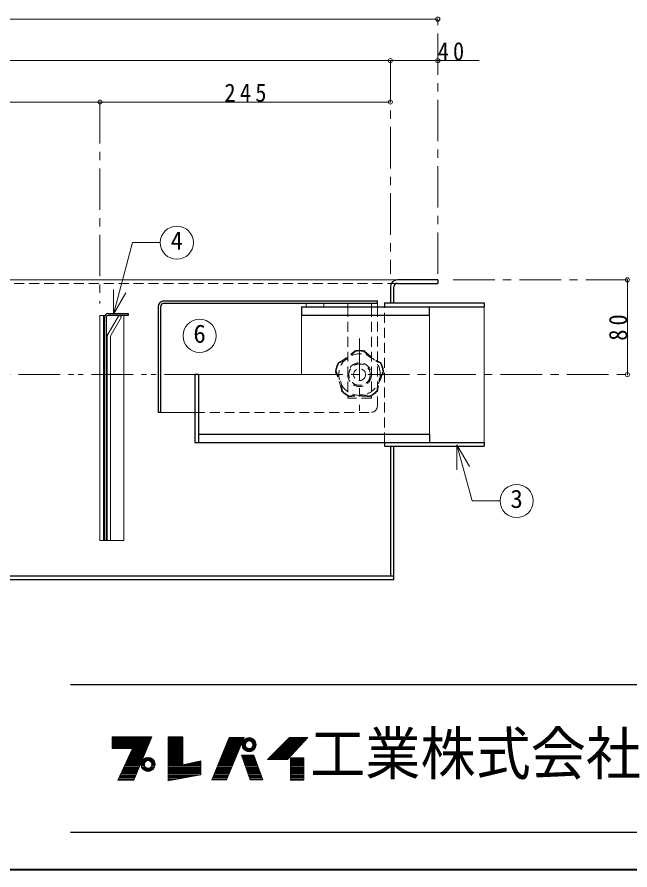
# Model space of a CAD drawing. Units: millimetres at full size, sheet at 1:7. Extents: x -1487 to 1348, y -983 to 984.
# Drawn here: x -115 to 402, y -983 to -264 of the extents above; entities that cross this region are included whole.
import ezdxf
from ezdxf.enums import TextEntityAlignment as Align

# ---------------------------------------------------------------- set-up
doc = ezdxf.new("R2010")
doc.units = ezdxf.units.MM
doc.header["$LTSCALE"] = 7
doc.header["$PDMODE"] = 32
doc.header["$PDSIZE"] = 3.5
for name, pattern in [('CHAIN1', [8, 5, -1, 1, -1]), ('DASHED1', [1.8, 1.2, -0.6]), ('DOUBLE_CHAIN1', [8.8, 5, -1, 0.6, -0.6, 0.6, -1])]:
    doc.linetypes.add(name, pattern=pattern)
doc.layers.add('0-A', color=4, linetype='Continuous', lineweight=9)
doc.styles.add('ＭＳ ゴシック', font='')
doc.styles.get('ＭＳ ゴシック').set_extended_font_data('MS Gothic')

msp = doc.modelspace()

# ---------------------------------------------------------------- linework, layer by layer
at = {"layer": '0-A'}
for p, q in [((240.143, -265.487), (-839.857, -265.487)), ((200.143, -300.487), (-799.857, -300.487)), ((275.143, -300.487), (200.143, -300.487)), ((-304.857, -335.487), (-44.857, -335.487)), ((-44.857, -335.487), (200.143, -335.487)), ((206.143, -485.487), (-796.857, -485.487)), ((400.143, -485.487), (400.143, -565.487)), ((129.143, -508.337), (129.143, -505.337)), ((144.143, -508.337), (144.143, -505.337)), ((-41.857, -515.487), (-40.705, -515.487)), ((-24.857, -705.487), (-24.857, -515.487)), ((125.143, -515.337), (125.143, -565.487)), ((38.143, -565.487), (125.143, -565.487)), ((-41.857, -705.487), (-41.107, -705.487)), ((-38.857, -705.487), (-39.607, -705.487)), ((-35.857, -705.487), (-24.857, -705.487))]:
    msp.add_line(p, q, dxfattribs=at)
at = {"layer": '0-A', "linetype": 'CHAIN1'}
for p, q in [((240.143, -480.487), (240.143, -265.487)), ((200.143, -300.487), (200.143, -480.487)), ((-44.857, -335.487), (-44.857, -505.487)), ((400.143, -485.487), (250.143, -485.487)), ((174.143, -534.987), (174.143, -595.987)), ((125.143, -565.487), (400.143, -565.487))]:
    msp.add_line(p, q, dxfattribs=at)
at = {"layer": '0-A', "color": 7, "lineweight": 18}
for p, q in [((-33.532, -514.607), (-17.324, -454.12)), ((5.989, -454.12), (-17.324, -454.12)), ((-33.532, -514.607), (-33.532, -493.607)), ((-33.532, -514.607), (-23.032, -496.421)), ((164.143, -508.337), (164.143, -505.337)), ((184.143, -508.337), (184.143, -505.337)), ((189.143, -508.337), (189.143, -505.337)), ((279.143, -622.637), (279.143, -508.337)), ((-41.857, -515.487), (-44.857, -515.487)), ((-44.857, -515.487), (-44.857, -705.487)), ((-41.857, -515.487), (-41.857, -705.487)), ((-38.054, -531.095), (-29.042, -515.487)), ((-26.792, -516.786), (-35.455, -531.791)), ((-29.042, -515.487), (-26.792, -516.786)), ((233.143, -515.337), (233.143, -615.637)), ((-38.857, -705.487), (-38.857, -534.095)), ((-35.857, -533.291), (-35.857, -705.487)), ((35.143, -597.337), (6.143, -597.337)), ((256.357, -624.772), (256.357, -645.772)), ((256.357, -624.772), (266.857, -642.959)), ((-44.857, -705.487), (-41.857, -705.487)), ((-38.857, -705.487), (-35.857, -705.487)), ((-34.557, -871.626), (-1.371, -871.626)), ((-34.557, -871.92), (-1.492, -871.92)), ((-34.557, -872.361), (-1.675, -872.361)), ((-34.557, -872.802), (-1.857, -872.802)), ((-34.557, -873.243), (-2.04, -873.243)), ((-34.557, -873.831), (-2.283, -873.831)), ((-2.465, -874.272), (-34.557, -874.272)), ((-34.557, -874.713), (-2.648, -874.713)), ((-34.557, -875.154), (-2.83, -875.154)), ((-34.557, -875.595), (-3.013, -875.595)), ((-34.557, -876.036), (-3.195, -876.036)), ((-34.557, -876.33), (-3.317, -876.33)), ((-34.557, -876.918), (-3.56, -876.918)), ((-34.557, -877.359), (-3.742, -877.359)), ((-34.557, -877.8), (-3.925, -877.8)), ((-16.329, -907.788), (-1.188, -871.185)), ((12.777, -871.038), (12.777, -908.229)), ((24.978, -871.038), (12.777, -871.038)), ((12.777, -871.626), (24.978, -871.626)), ((12.777, -871.92), (24.978, -871.92)), ((12.777, -872.361), (24.978, -872.361)), ((12.777, -872.802), (24.978, -872.802)), ((12.777, -873.243), (24.978, -873.243)), ((12.777, -873.831), (24.978, -873.831)), ((12.777, -874.272), (24.978, -874.272)), ((12.777, -874.713), (24.978, -874.713)), ((12.777, -875.154), (24.978, -875.154)), ((12.777, -875.595), (24.978, -875.595)), ((12.777, -876.036), (24.978, -876.036)), ((12.777, -876.33), (24.978, -876.33)), ((12.777, -876.918), (24.978, -876.918)), ((12.777, -877.359), (24.978, -877.359)), ((12.777, -877.8), (24.978, -877.8)), ((64.08, -871.773), (49.38, -907.494)), ((61.599, -877.8), (74.217, -877.8)), ((61.781, -877.359), (74.4, -877.359)), ((61.875, -907.494), (76.722, -871.773)), ((61.962, -876.918), (74.583, -876.918)), ((62.204, -876.33), (74.828, -876.33)), ((62.325, -876.036), (74.95, -876.036)), ((62.507, -875.595), (75.133, -875.595)), ((62.688, -875.154), (75.316, -875.154)), ((62.87, -874.713), (75.5, -874.713)), ((63.051, -874.272), (75.683, -874.272)), ((63.233, -873.831), (75.866, -873.831)), ((63.475, -873.243), (76.111, -873.243)), ((63.656, -872.802), (76.281, -872.802)), ((63.838, -872.361), (76.477, -872.361)), ((64.08, -871.773), (76.722, -871.773)), ((75.035, -877.8), (77.835, -877.8)), ((75.064, -877.212), (77.89, -877.212)), ((75.184, -876.477), (78.126, -876.477)), ((75.458, -875.595), (78.735, -875.595)), ((75.731, -875.007), (79.528, -875.007)), ((76.193, -874.272), (85.776, -874.272)), ((76.688, -873.684), (85.281, -873.684)), ((77.539, -872.949), (84.43, -872.949)), ((78.572, -872.361), (83.397, -872.361)), ((86.238, -875.007), (82.441, -875.007)), ((86.511, -875.595), (83.234, -875.595)), ((86.786, -876.477), (83.843, -876.477)), ((86.905, -877.212), (84.079, -877.212)), ((84.135, -877.8), (86.935, -877.8)), ((108.915, -877.8), (124.927, -877.8)), ((109.356, -877.359), (125.379, -877.359)), ((109.797, -876.918), (125.746, -876.918)), ((110.385, -876.33), (126.292, -876.33)), ((110.679, -876.036), (126.565, -876.036)), ((111.12, -875.595), (126.975, -875.595)), ((111.561, -875.154), (127.384, -875.154)), ((112.002, -874.713), (127.794, -874.713)), ((112.443, -874.272), (128.203, -874.272)), ((112.884, -873.831), (128.613, -873.831)), ((113.325, -890.295), (130.524, -871.773)), ((113.472, -873.243), (129.159, -873.243)), ((113.913, -872.802), (129.568, -872.802)), ((114.354, -872.361), (129.978, -872.361)), ((-34.557, -878.241), (-4.107, -878.241)), ((-34.557, -878.682), (-4.29, -878.682)), ((-34.557, -879.123), (-4.472, -879.123)), ((-34.557, -879.564), (-4.654, -879.564)), ((-34.557, -880.005), (-4.837, -880.005)), ((-34.557, -880.446), (-5.019, -880.446)), ((-17.505, -881.034), (-34.557, -881.034)), ((-29.853, -907.788), (-17.505, -881.034)), ((-19.269, -884.856), (-6.843, -884.856)), ((-6.6, -884.268), (-18.998, -884.268)), ((-6.296, -883.533), (-18.659, -883.533)), ((-6.114, -883.092), (-18.455, -883.092)), ((-5.871, -882.504), (-18.184, -882.504)), ((-5.688, -882.063), (-17.98, -882.063)), ((-5.445, -881.475), (-17.709, -881.475)), ((-5.262, -881.034), (-17.505, -881.034)), ((12.777, -878.241), (24.978, -878.241)), ((12.777, -878.682), (24.978, -878.682)), ((12.777, -879.123), (24.978, -879.123)), ((12.777, -879.564), (24.978, -879.564)), ((12.777, -880.005), (24.978, -880.005)), ((12.777, -880.446), (24.978, -880.446)), ((12.777, -881.034), (24.978, -881.034)), ((12.777, -881.475), (24.978, -881.475)), ((12.777, -882.063), (24.978, -882.063)), ((12.777, -882.504), (24.978, -882.504)), ((12.777, -883.092), (24.978, -883.092)), ((12.777, -883.533), (24.978, -883.533)), ((12.777, -884.268), (24.978, -884.268)), ((12.777, -884.856), (24.978, -884.856)), ((58.696, -884.856), (71.284, -884.856)), ((58.938, -884.268), (71.528, -884.268)), ((59.24, -883.533), (71.834, -883.533)), ((59.422, -883.092), (72.017, -883.092)), ((59.664, -882.504), (72.261, -882.504)), ((59.845, -882.063), (72.445, -882.063)), ((60.087, -881.475), (72.689, -881.475)), ((60.268, -881.034), (72.872, -881.034)), ((60.51, -880.446), (73.117, -880.446)), ((60.692, -880.005), (73.3, -880.005)), ((60.873, -879.564), (73.483, -879.564)), ((61.055, -879.123), (73.667, -879.123)), ((61.236, -878.682), (73.85, -878.682)), ((61.434, -878.241), (74.033, -878.241)), ((75.08, -878.535), (77.922, -878.535)), ((75.219, -879.27), (78.199, -879.27)), ((75.458, -880.005), (78.735, -880.005)), ((75.812, -880.74), (79.854, -880.74)), ((76.305, -881.475), (85.664, -881.475)), ((76.834, -882.063), (85.135, -882.063)), ((77.996, -882.945), (83.973, -882.945)), ((79.392, -883.533), (82.577, -883.533)), ((86.158, -880.74), (82.116, -880.74)), ((86.511, -880.005), (83.234, -880.005)), ((86.75, -879.27), (83.771, -879.27)), ((86.889, -878.535), (84.048, -878.535)), ((101.859, -884.856), (118.375, -884.856)), ((102.447, -884.268), (118.921, -884.268)), ((103.182, -883.533), (119.604, -883.533)), ((103.623, -883.092), (120.013, -883.092)), ((104.211, -882.504), (120.559, -882.504)), ((104.652, -882.063), (120.969, -882.063)), ((105.24, -881.475), (121.515, -881.475)), ((105.681, -881.034), (121.924, -881.034)), ((106.269, -880.446), (122.47, -880.446)), ((106.71, -880.005), (122.88, -880.005)), ((107.151, -879.564), (123.289, -879.564)), ((107.592, -879.123), (123.699, -879.123)), ((108.033, -878.682), (124.108, -878.682)), ((108.474, -878.241), (124.518, -878.241)), ((-9.884, -892.206), (-22.662, -892.206)), ((-9.58, -891.471), (-22.322, -891.471)), ((-9.337, -890.883), (-22.051, -890.883)), ((-9.033, -890.148), (-21.712, -890.148)), ((-21.44, -889.56), (-8.789, -889.56)), ((-8.485, -888.825), (-21.101, -888.825)), ((-8.181, -888.09), (-20.762, -888.09)), ((-7.938, -887.502), (-20.491, -887.502)), ((-20.151, -886.767), (-7.634, -886.767)), ((-7.391, -886.179), (-19.88, -886.179)), ((-7.148, -885.591), (-19.563, -885.591)), ((-9.802, -892.206), (-6.525, -892.206)), ((-9.448, -891.471), (-5.406, -891.471)), ((-9.067, -890.883), (0.516, -890.883)), ((-8.426, -890.148), (-0.125, -890.148)), ((-7.721, -889.56), (-0.83, -889.56)), ((-6.325, -888.825), (-2.226, -888.825)), ((0.898, -891.471), (-3.145, -891.471)), ((1.251, -892.206), (-2.026, -892.206)), ((12.777, -885.591), (24.978, -885.591)), ((12.777, -886.179), (24.978, -886.179)), ((12.777, -886.767), (24.978, -886.767)), ((12.777, -887.502), (24.978, -887.502)), ((12.777, -888.09), (24.978, -888.09)), ((12.777, -888.825), (24.978, -888.825)), ((12.777, -889.56), (24.978, -889.56)), ((12.777, -890.148), (24.978, -890.148)), ((12.777, -890.883), (24.978, -890.883)), ((12.777, -891.471), (24.978, -891.471)), ((12.777, -892.206), (24.978, -892.206)), ((40.119, -892.206), (36.169, -892.206)), ((55.671, -892.206), (68.229, -892.206)), ((55.973, -891.471), (68.534, -891.471)), ((56.215, -890.883), (68.779, -890.883)), ((56.518, -890.148), (69.084, -890.148)), ((56.76, -889.56), (69.329, -889.56)), ((57.062, -888.825), (69.634, -888.825)), ((57.365, -888.09), (69.94, -888.09)), ((57.612, -887.502), (70.184, -887.502)), ((57.906, -886.767), (70.49, -886.767)), ((58.151, -886.179), (70.734, -886.179)), ((58.393, -885.591), (70.978, -885.591)), ((74.568, -886.767), (84.861, -886.767)), ((74.823, -887.502), (85.132, -887.502)), ((75.027, -888.09), (85.349, -888.09)), ((75.283, -888.825), (85.62, -888.825)), ((75.538, -889.56), (85.891, -889.56)), ((75.743, -890.148), (86.108, -890.148)), ((75.998, -890.883), (86.379, -890.883)), ((76.202, -891.471), (86.596, -891.471)), ((76.458, -892.206), (86.867, -892.206)), ((92.451, -907.347), (84.807, -886.62)), ((96.42, -890.295), (113.325, -890.295)), ((97.155, -889.56), (114.007, -889.56)), ((97.89, -888.825), (114.69, -888.825)), ((98.625, -888.09), (115.372, -888.09)), ((99.213, -887.502), (115.918, -887.502)), ((99.948, -886.767), (116.601, -886.767)), ((100.536, -886.179), (117.147, -886.179)), ((101.124, -885.591), (117.693, -885.591)), ((115.971, -889.56), (127.143, -889.56)), ((115.971, -890.148), (127.143, -890.148)), ((115.971, -890.883), (127.143, -890.883)), ((115.971, -891.471), (127.143, -891.471)), ((115.971, -892.206), (127.143, -892.206)), ((-12.863, -899.409), (-25.986, -899.409)), ((-12.559, -898.674), (-25.647, -898.674)), ((-12.316, -898.086), (-25.376, -898.086)), ((-12.012, -897.351), (-25.036, -897.351)), ((-11.708, -896.616), (-24.697, -896.616)), ((-11.343, -895.734), (-24.267, -895.734)), ((-11.1, -895.146), (-24.019, -895.146)), ((-10.796, -894.411), (-23.679, -894.411)), ((-23.408, -893.823), (-10.553, -893.823)), ((-10.249, -893.088), (-23.069, -893.088)), ((-10.225, -894.411), (-7.425, -894.411)), ((-10.196, -893.823), (-7.37, -893.823)), ((-10.18, -895.146), (-7.338, -895.146)), ((-10.076, -893.088), (-7.134, -893.088)), ((-10.076, -895.734), (-7.134, -895.734)), ((-9.802, -896.616), (-6.525, -896.616)), ((-9.448, -897.351), (-5.406, -897.351)), ((-8.955, -898.086), (0.404, -898.086)), ((-8.426, -898.674), (-0.125, -898.674)), ((-7.504, -899.409), (-1.047, -899.409)), ((0.898, -897.351), (-3.145, -897.351)), ((1.251, -896.616), (-2.026, -896.616)), ((1.526, -893.088), (-1.417, -893.088)), ((1.526, -895.734), (-1.417, -895.734)), ((1.629, -895.146), (-1.212, -895.146)), ((1.645, -893.823), (-1.181, -893.823)), ((-1.125, -894.411), (1.675, -894.411)), ((12.777, -893.088), (24.978, -893.088)), ((12.777, -893.823), (24.978, -893.823)), ((12.777, -894.411), (24.978, -894.411)), ((12.777, -895.146), (40.119, -895.146)), ((12.777, -895.734), (40.119, -895.734)), ((12.777, -896.616), (40.119, -896.616)), ((12.777, -897.351), (40.119, -897.351)), ((12.777, -898.086), (40.119, -898.086)), ((12.777, -898.674), (40.119, -898.674)), ((12.777, -899.409), (40.119, -899.409)), ((40.119, -894.411), (26.294, -894.411)), ((40.119, -893.823), (28.927, -893.823)), ((40.119, -893.088), (32.219, -893.088)), ((52.707, -899.409), (65.235, -899.409)), ((53.009, -898.674), (65.541, -898.674)), ((53.251, -898.086), (65.785, -898.086)), ((53.554, -897.351), (66.09, -897.351)), ((53.856, -896.616), (66.396, -896.616)), ((54.219, -895.734), (66.763, -895.734)), ((54.461, -895.146), (67.007, -895.146)), ((54.764, -894.411), (67.314, -894.411)), ((55.006, -893.823), (67.557, -893.823)), ((55.308, -893.088), (67.862, -893.088)), ((76.764, -893.088), (87.192, -893.088)), ((77.02, -893.823), (87.463, -893.823)), ((77.224, -894.411), (87.68, -894.411)), ((77.48, -895.146), (87.951, -895.146)), ((77.684, -895.734), (88.168, -895.734)), ((77.99, -896.616), (88.493, -896.616)), ((78.246, -897.351), (88.764, -897.351)), ((78.486, -898.086), (89.035, -898.086)), ((78.706, -898.674), (89.252, -898.674)), ((78.961, -899.409), (89.523, -899.409)), ((115.971, -893.088), (127.143, -893.088)), ((115.971, -893.823), (127.143, -893.823)), ((115.971, -894.411), (127.143, -894.411)), ((115.971, -895.146), (127.143, -895.146)), ((115.971, -895.734), (127.143, -895.734)), ((115.971, -896.616), (127.143, -896.616)), ((115.971, -897.351), (127.143, -897.351)), ((115.971, -898.086), (127.143, -898.086)), ((115.971, -898.674), (127.143, -898.674)), ((115.971, -899.409), (127.143, -899.409)), ((-15.661, -906.171), (-29.107, -906.171)), ((-15.356, -905.436), (-28.768, -905.436)), ((-15.052, -904.701), (-28.429, -904.701)), ((-14.688, -903.819), (-28.022, -903.819)), ((-14.384, -903.084), (-27.682, -903.084)), ((-14.019, -902.202), (-27.275, -902.202)), ((-13.775, -901.614), (-27.004, -901.614)), ((-13.471, -900.879), (-26.665, -900.879)), ((-13.167, -900.144), (-26.325, -900.144)), ((-5.868, -900.144), (-2.683, -900.144)), ((12.777, -900.144), (40.119, -900.144)), ((12.777, -900.879), (40.119, -900.879)), ((12.777, -901.614), (40.119, -901.614)), ((12.777, -902.202), (40.119, -902.202)), ((12.777, -903.084), (40.119, -903.084)), ((12.777, -903.819), (36.902, -903.819)), ((12.777, -904.701), (32.077, -904.701)), ((12.777, -905.436), (28.056, -905.436)), ((12.777, -906.171), (24.035, -906.171)), ((49.924, -906.171), (62.424, -906.171)), ((50.227, -905.436), (62.73, -905.436)), ((50.529, -904.701), (63.035, -904.701)), ((50.892, -903.819), (63.402, -903.819)), ((51.194, -903.084), (63.708, -903.084)), ((51.557, -902.202), (64.074, -902.202)), ((51.799, -901.614), (64.319, -901.614)), ((52.102, -900.879), (64.624, -900.879)), ((52.404, -900.144), (64.93, -900.144)), ((79.216, -900.144), (89.794, -900.144)), ((79.472, -900.879), (90.065, -900.879)), ((79.727, -901.614), (90.336, -901.614)), ((79.932, -902.202), (90.553, -902.202)), ((80.238, -903.084), (90.878, -903.084)), ((80.544, -903.819), (91.15, -903.819)), ((80.8, -904.701), (91.475, -904.701)), ((81.055, -905.436), (91.746, -905.436)), ((81.311, -906.171), (92.017, -906.171)), ((115.971, -900.144), (127.143, -900.144)), ((115.971, -900.879), (127.143, -900.879)), ((115.971, -901.614), (127.143, -901.614)), ((115.971, -902.202), (127.143, -902.202)), ((115.971, -903.084), (127.143, -903.084)), ((115.971, -903.819), (127.143, -903.819)), ((115.971, -904.701), (127.143, -904.701)), ((115.971, -905.436), (127.143, -905.436)), ((115.971, -906.171), (127.143, -906.171)), ((-29.853, -907.788), (-16.329, -907.788)), ((-16.025, -907.053), (-29.514, -907.053)), ((12.777, -907.053), (19.21, -907.053)), ((61.875, -907.494), (49.38, -907.494)), ((49.561, -907.053), (62.058, -907.053)), ((81.617, -907.053), (92.342, -907.053)), ((81.72, -907.347), (92.451, -907.347)), ((115.971, -907.053), (127.143, -907.053))]:
    msp.add_line(p, q, dxfattribs=at)
at = {"layer": '0-A', "color": 7, "linetype": 'DASHED1', "lineweight": 18}
for p, q in [((206.143, -488.487), (-839.857, -488.487)), ((195.143, -622.637), (195.143, -508.337))]:
    msp.add_line(p, q, dxfattribs=at)
at = {"layer": '0-A', "color": 5, "lineweight": 25}
for p, q in [((240.143, -485.487), (206.143, -485.487)), ((206.143, -488.487), (240.143, -488.487)), ((240.143, -485.487), (240.143, -488.487)), ((200.143, -491.487), (200.143, -504.987)), ((203.143, -504.987), (203.143, -491.487)), ((9.143, -503.337), (189.143, -503.337)), ((189.143, -505.337), (189.143, -503.337)), ((4.143, -508.337), (4.143, -597.337)), ((6.143, -508.337), (6.143, -597.337)), ((189.143, -505.337), (9.143, -505.337)), ((125.143, -508.337), (125.143, -515.337)), ((125.143, -508.337), (279.143, -508.337)), ((195.143, -504.987), (279.143, -504.987)), ((195.143, -504.987), (195.143, -508.337)), ((233.143, -515.337), (233.143, -508.337)), ((279.143, -504.987), (279.143, -508.337)), ((-41.107, -705.487), (-41.107, -516.987)), ((-39.607, -516.987), (-39.607, -705.487)), ((-21.107, -515.487), (-38.167, -515.487)), ((-38.107, -513.987), (-21.107, -513.987)), ((-21.107, -513.987), (-21.107, -515.487)), ((125.143, -515.337), (233.143, -515.337)), ((38.143, -565.487), (35.143, -565.487)), ((35.143, -565.487), (35.143, -622.637)), ((38.143, -565.487), (38.143, -622.637)), ((6.143, -597.337), (4.143, -597.337)), ((38.143, -615.637), (233.143, -615.637)), ((233.143, -615.637), (233.143, -622.637)), ((35.143, -622.637), (279.143, -622.637)), ((195.143, -622.637), (195.143, -625.987)), ((195.143, -625.987), (279.143, -625.987)), ((200.143, -625.987), (200.143, -735.487)), ((279.143, -622.637), (279.143, -625.987)), ((-39.607, -705.487), (-41.107, -705.487)), ((203.143, -735.487), (-802.857, -735.487))]:
    msp.add_line(p, q, dxfattribs=at)
at = {"layer": '0-A', "linetype": 'DASHED1'}
for p, q in [((164.143, -508.337), (164.143, -585.487)), ((184.143, -508.337), (184.143, -585.487)), ((189.143, -592.212), (189.143, -508.337)), ((184.143, -585.487), (164.143, -585.487)), ((35.143, -597.337), (184.143, -597.337))]:
    msp.add_line(p, q, dxfattribs=at)
at = {"layer": '0-A', "linetype": 'DOUBLE_CHAIN1'}
msp.add_line((-791.137, -565.487), (35.143, -565.487), dxfattribs=at)
at = {"layer": '0-A', "color": 6, "lineweight": 25}
for p, q in [((-69.857, -826.987), (1316.143, -826.987)), ((1316.143, -951.987), (-69.857, -951.987))]:
    msp.add_line(p, q, dxfattribs=at)
at = {"layer": '0-A', "color": 1, "lineweight": 40}
msp.add_line((1347.643, -983.487), (-1487.357, -983.487), dxfattribs=at)
at = {"layer": '0-A', "color": 5, "lineweight": 25}
msp.add_lwpolyline([(-802.857, -738.487), (203.143, -738.487), (203.143, -625.987)], dxfattribs=at)
at = {"layer": '0-A', "color": 7, "lineweight": 18}
for points in [[(256.357, -624.772), (269.043, -672.115), (292.68, -672.115)], [(-34.557, -881.034), (-34.557, -871.185), (-1.188, -871.185)], [(12.777, -908.229), (40.119, -903.231), (40.119, -891.324), (24.978, -894.705), (24.978, -871.038)], [(96.42, -890.295), (114.942, -871.773), (130.524, -871.773)], [(81.72, -907.347), (74.517, -886.62), (84.807, -886.62)]]:
    msp.add_lwpolyline(points, dxfattribs=at)
msp.add_lwpolyline([(115.971, -888.825), (115.971, -907.788), (127.143, -907.788), (127.143, -888.825)], close=True, dxfattribs=at)
for centre, radius in [((19.989, -454.12), 14), ((39.195, -532.763), 14), ((306.68, -672.115), 14), ((80.985, -877.8), 5.95), ((80.985, -877.8), 3.15), ((-4.275, -894.411), 5.95), ((-4.275, -894.411), 3.15)]:
    msp.add_circle(centre, radius, dxfattribs=at)
at = {"layer": '0-A', "linetype": 'DASHED1'}
for radius in [17.5, 10, 9, 5]:
    msp.add_circle((174.143, -565.487), radius, dxfattribs=at)
at = {"layer": '0-A', "color": 5, "lineweight": 25}
for centre, radius, start in [((206.143, -491.487), 6, 90), ((206.143, -491.487), 3, 90), ((9.143, -508.337), 5, 90), ((9.143, -508.337), 3, 90), ((-38.107, -516.987), 3, 92.27697), ((-38.107, -516.987), 1.5, 92.27697)]:
    msp.add_arc(centre, radius, start, 180, dxfattribs=at)
at = {"layer": '0-A', "color": 7, "lineweight": 18}
for centre, radius, start, end in [((-38.107, -516.987), 3, 90, 92.27697), ((-32.857, -534.095), 6, 150, 180), ((-32.857, -533.291), 3, 150, 180)]:
    msp.add_arc(centre, radius, start, end, dxfattribs=at)
at = {"layer": '0-A', "linetype": 'DASHED1'}
for centre, radius, start, end in [((131.263, -506.468), 54.951, 297.11306, 314.88694), ((147.061, -528.212), 29.075, 289.44958, 322.55042), ((174.143, -565.487), 20.5, 78.46304, 101.53696), ((174.143, -565.487), 20, 78.46304, 101.53696), ((201.225, -528.212), 29.075, 217.44958, 250.55042), ((217.022, -506.468), 54.951, 225.11306, 242.88694), ((174.143, -565.487), 20.5, 150.46304, 173.53696), ((174.143, -565.487), 20, 150.46304, 173.53696), ((174.143, -565.487), 20, 6.46304, 29.53696), ((174.143, -565.487), 20.5, 6.46304, 29.53696), ((104.762, -588.03), 54.951, 9.11306, 26.88694), ((130.323, -579.725), 29.075, 1.44958, 34.55042), ((217.962, -579.725), 29.075, 145.44958, 178.55042), ((243.524, -588.03), 54.951, 153.11306, 170.88694), ((174.143, -565.487), 20.5, 222.46304, 245.53696), ((174.143, -565.487), 20, 222.46304, 245.53696), ((174.143, -611.561), 29.075, 73.44958, 106.55042), ((174.143, -565.487), 20, 294.46304, 317.53696), ((174.143, -565.487), 20.5, 294.46304, 317.53696), ((174.143, -638.438), 54.951, 81.11306, 98.88694), ((184.143, -592.212), 5, 270, 0)]:
    msp.add_arc(centre, radius, start, end, dxfattribs=at)
at = {"layer": '0-A'}
for p in [(240.143, -265.487), (200.143, -300.487), (240.143, -300.487), (-44.857, -335.487), (200.143, -335.487), (400.143, -485.487), (400.143, -565.487)]:
    msp.add_point(p, dxfattribs=at)

# ---------------------------------------------------------------- texts
at = {"layer": '0-A', "color": 7, "style": 'ＭＳ ゴシック'}
for s, p in [('4', (14.739, -464.62)), ('6', (33.945, -543.263)), ('3', (301.43, -682.615))]:
    msp.add_text(s, height=15.4, dxfattribs=at).set_placement(p, align=Align.BOTTOM_LEFT)
at = {"layer": '0-A', "color": 7, "style": 'ＭＳ ゴシック', "width": 0.95}
msp.add_text('工業株式会社', height=35.92, dxfattribs=at).set_placement((132.393, -913.987), align=Align.BOTTOM_LEFT)
at = {"layer": '0-A', "color": 7, "char_height": 15.4, "attachment_point": 7, "style": 'ＭＳ ゴシック'}
for s, insert in [('\\T1.36;\\W0.9;40', (240.143, -300.487)), ('\\T1.38;\\W0.9;245', (60.143, -335.487))]:
    msp.add_mtext(s, dxfattribs=dict(at, insert=insert))
at = {"layer": '0-A', "color": 7, "insert": (400.143, -536.862), "char_height": 15.4, "attachment_point": 7, "rotation": 90, "style": 'ＭＳ ゴシック'}
msp.add_mtext('\\T1.36;\\W0.9;80', dxfattribs=at)

doc.saveas('drawing.dxf')
